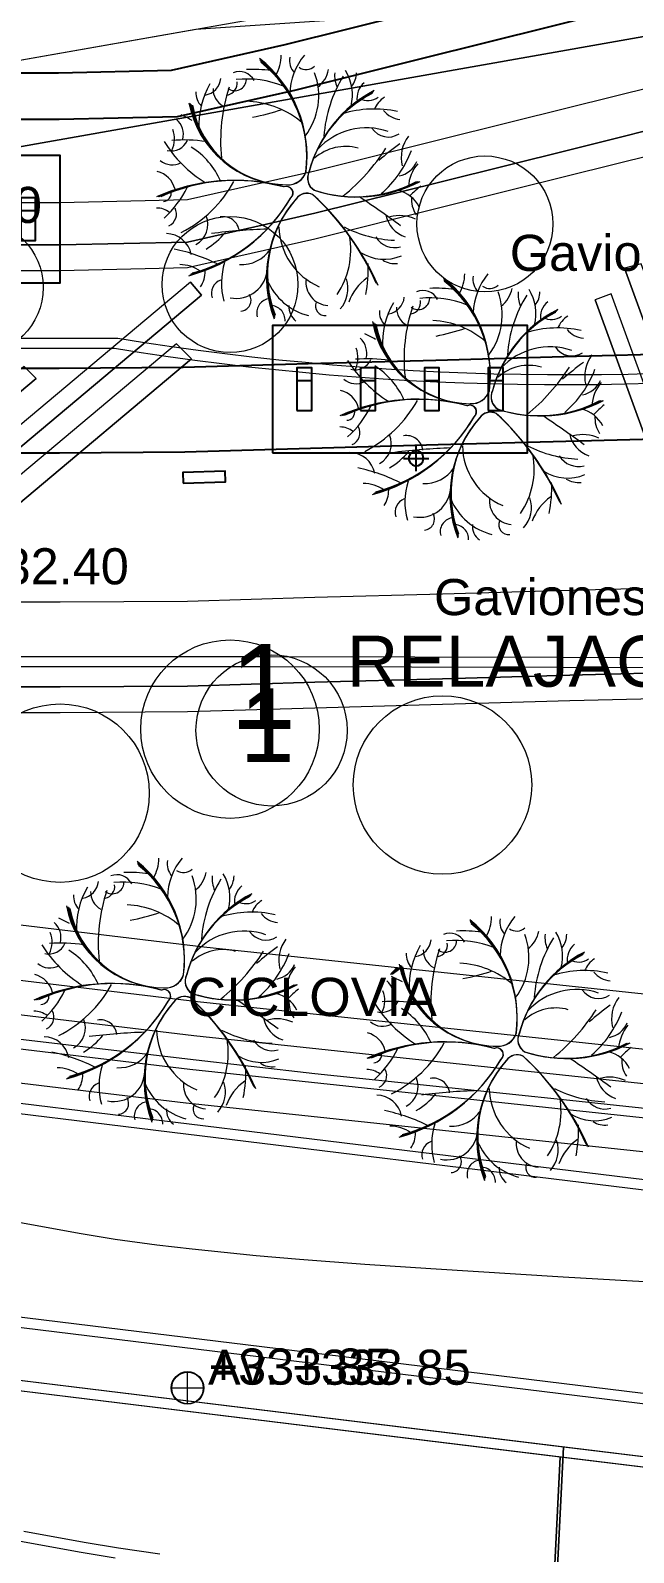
# Model space of a CAD drawing. Header units: metres. Extents: x -1097 to 1588, y -673 to 884.
# Drawn here: x 552.6 to 581, y 237.3 to 308.9 of the extents above; entities that cross this region are included whole.
import ezdxf

# ---------------------------------------------------------------- set-up
doc = ezdxf.new("R2010")
doc.units = ezdxf.units.M
doc.layers.get('0').update_dxf_attribs({"lineweight": 0, "plot": 0})
for name, color, linetype, lineweight, plot in [('ARBOLES_PROY', 3, 'Continuous', 0, False), ('CORTE-TEXTO', 7, 'Continuous', 0, False), ('COTAS', 7, 'Continuous', 0, False), ('CRECIDA_Q100', 5, 'Continuous', 0, False), ('CRECIDA_Q2', 150, 'Continuous', 0, False), ('Espacios relajacion', 32, 'Continuous', 0, False), ('EXT. caminos', 252, 'Continuous', 0, False), ('EXTENSIONES', 252, 'Continuous', 0, False), ('PROY-CICLOVIA', 1, 'Continuous', 0, False), ('PROY-TEXTO', 7, 'Continuous', 0, False), ('Solado', 7, 'Continuous', 0, False), ('SUDS-CUNETA_VERDE', 3, 'Continuous', 0, False), ('TERRAZAS-GAVIONES', 8, 'Continuous', 0, False), ('TERRENO', 188, 'Continuous', 0, False), ('TEXTO', 7, 'Continuous', 0, False), ('VEGETACION', 85, 'Continuous', 0, False), ('VISTA', 7, 'Continuous', 0, False), ('VISTA LEJOS', 7, 'Continuous', 0, False)]:
    doc.layers.add(name, color=color, linetype=linetype, lineweight=lineweight, plot=plot)
doc.styles.add('ARIAL', font='arial.ttf')

# ---------------------------------------------------------------- blocks, each defined once
blk = doc.blocks.new('LUMINARIA')
for points in [[(-0.6, 0), (0.6, 0)], [(0.35, 0), (0.32, 0.142), (0.234, 0.26), (0.108, 0.333), (-0.037, 0.348), (-0.175, 0.303), (-0.283, 0.206), (-0.342, 0.073), (-0.342, -0.073), (-0.283, -0.206), (-0.175, -0.303), (-0.037, -0.348), (0.108, -0.333), (0.234, -0.26), (0.32, -0.142), (0.35, 0)], [(0, -0.6), (0, 0.6)]]:
    blk.add_lwpolyline(points)
blk = doc.blocks.new('BANCO')
blk.add_lwpolyline([(-1, -0.25), (1, -0.25), (1, 0.25), (-1, 0.25), (-1, -0.25)])
blk = doc.blocks.new('DECK_REPOSERA')
for points in [[(-0.35, -1), (0.35, -1), (0.35, 1), (-0.35, 1), (-0.35, -1)], [(-0.35, 0.4), (0.35, 0.4)]]:
    blk.add_lwpolyline(points)

msp = doc.modelspace()

# ---------------------------------------------------------------- linework, layer by layer
at = {"layer": ''}
for points in [[(504.575, 321.431), (509.062, 318.904), (515.238, 315.212), (521.091, 311.375), (526.391, 308.61), (531.018, 307.066), (536.097, 307.02), (542.069, 306.884), (553.931, 306.884), (559.25, 307.005), (564.589, 308.214), (570.526, 309.692), (576.526, 311.186), (588.526, 314.175)], [(589.058, 312.04), (577.058, 309.052), (571.058, 307.557), (565.098, 306.073), (559.52, 304.811), (553.956, 304.684), (542.044, 304.684), (536.062, 304.82), (530.651, 304.869), (525.529, 306.578), (519.976, 309.475), (514.071, 313.348), (507.958, 317.001)], [(507.507, 295.479), (513.397, 294.685), (519.163, 293.986), (524.82, 293.469), (530.468, 293.141), (536.149, 292.987), (553.961, 292.987), (559.8, 293.028), (565.679, 293.2), (571.685, 293.372), (577.708, 293.538), (583.728, 293.692)], [(583.827, 289.693), (577.814, 289.54), (571.799, 289.373), (565.795, 289.202), (559.873, 289.029), (553.975, 288.987), (536.095, 288.987), (530.298, 289.145), (524.522, 289.479), (518.74, 290.008), (512.889, 290.718), (506.959, 291.517)]]:
    msp.add_lwpolyline(points, dxfattribs=at)
for points in [[(542, 297), (554, 297), (554, 303), (542, 303)], [(564, 289), (576, 289), (576, 295), (564, 295)]]:
    msp.add_lwpolyline(points, close=True, dxfattribs=at)
at = {"layer": 'ARBOLES_PROY'}
for centre, radius in [((574, 299.773), 3.2), ((550, 296.784), 3.2), ((562, 296.921), 3.2), ((572, 273.376), 4.2), ((554, 272.987), 4.2)]:
    msp.add_circle(centre, radius, dxfattribs=at)
at = {"layer": 'CORTE-TEXTO'}
msp.add_circle((562, 276), 4.2, dxfattribs=at)
at = {"layer": 'COTAS'}
for points in [[(560, 244.235), (560, 245.765)], [(560, 244.257), (560, 245.743)], [(559.235, 245), (560.765, 245)], [(559.258, 245), (560.742, 245)]]:
    msp.add_lwpolyline(points, dxfattribs=at)
for radius in [0.765, 0.743]:
    msp.add_circle((560, 245), radius, dxfattribs=at)
at = {"layer": 'CRECIDA_Q100'}
msp.add_lwpolyline([(470, 290.376), (476, 289.476), (482, 288.027), (494, 286.578), (500, 285.433), (506, 284.583), (512, 283.774), (518, 283.047), (524, 282.498), (530, 282.15), (536, 281.987), (542, 281.987), (548, 281.987), (554, 281.987), (560, 282.029), (566, 282.205), (572, 282.376), (578, 282.542), (584, 282.695)], dxfattribs=at)
at = {"layer": 'CRECIDA_Q2'}
msp.add_lwpolyline([(470, 335.959), (476, 333.432), (482, 330.988), (494, 328.544), (500, 317.007), (506, 313.627), (512, 310.042), (518, 306.107), (524, 302.977), (530, 300.975), (536, 300.921), (542, 300.784), (548, 300.784), (554, 300.784), (560, 300.921), (566, 302.279), (572, 303.773), (578, 305.267), (584, 306.761)], dxfattribs=at)
at = {"layer": 'Espacios relajacion'}
for points in [[(581.348, 297.896), (580.572, 297.688), (588.553, 275.759), (589.305, 276.032)], [(560.658, 296.427), (560.144, 297.04), (523.557, 266.34), (524.071, 265.727)], [(579.947, 296.482), (579.195, 296.208), (586.514, 276.098), (587.266, 276.372)], [(560.186, 293.425), (559.479, 294.132), (526.95, 266.837), (527.59, 266.074)], [(552.874, 292.496), (552.306, 293.064), (524.512, 269.743), (525.027, 269.13)]]:
    msp.add_lwpolyline(points, close=True, dxfattribs=at)
at = {"layer": 'EXT. caminos'}
for points in [[(584.129, 313.118), (547.641, 306.684)], [(582.987, 308.855), (541.513, 301.542)], [(588.553, 275.759), (580.572, 297.688)], [(586.514, 276.098), (579.195, 296.208)], [(587.266, 276.372), (579.947, 296.482)]]:
    msp.add_lwpolyline(points, dxfattribs=at)
at = {"layer": 'EXTENSIONES'}
for points in [[(581.348, 297.896), (580.572, 297.688)], [(560.144, 297.04), (523.557, 266.34)], [(560.144, 297.04), (560.658, 296.427)], [(560.658, 296.427), (524.071, 265.727)], [(579.947, 296.482), (579.195, 296.208)], [(559.479, 294.132), (526.95, 266.837)], [(560.186, 293.425), (559.479, 294.132)], [(560.186, 293.425), (527.59, 266.074)], [(552.306, 293.064), (552.874, 292.496)], [(552.874, 292.496), (525.027, 269.13)]]:
    msp.add_lwpolyline(points, dxfattribs=at)
at = {"layer": 'PROY-CICLOVIA'}
msp.add_lwpolyline([(560.766, 265.757), (635.003, 257.838), (719.22, 266.755), (798.362, 276.648), (829.562, 288.348), (830.475, 285.914), (798.988, 274.106), (719.518, 264.172), (635.002, 255.224), (560.473, 263.173), (485.5, 272.17), (485.81, 274.752), (560.766, 265.757)], close=True, dxfattribs=at)
at = {"layer": 'PROY-TEXTO'}
msp.add_circle((562, 276), 4.2, dxfattribs=at)
at = {"layer": 'Solado'}
msp.add_lwpolyline([(582.987, 308.855), (583.424, 310.487), (560.389, 308.932), (547.641, 306.684), (541.513, 301.542)], close=True, dxfattribs=at)
at = {"layer": 'SUDS-CUNETA_VERDE'}
msp.add_lwpolyline([(560.293, 261.584), (635.001, 253.615), (719.702, 262.583), (799.374, 272.542), (831.063, 284.426), (904.04, 313.416), (905.222, 310.442), (832.231, 281.446), (832.202, 281.435), (800.321, 269.48), (800.142, 269.424), (799.958, 269.39), (720.084, 259.406), (720.054, 259.402), (635.169, 250.415), (635, 250.406), (634.831, 250.415), (559.943, 258.403), (559.922, 258.405), (484.929, 267.404), (485.31, 270.581), (560.293, 261.584)], close=True, dxfattribs=at)
msp.add_lwpolyline([(485.119, 268.993), (560.113, 259.994), (635, 252.006), (719.885, 260.993), (799.759, 270.978), (831.64, 282.933), (904.631, 311.929)], dxfattribs=at)
at = {"layer": 'TERRAZAS-GAVIONES'}
for points in [[(482, 328.988), (494, 326.544), (500, 315.007), (506, 311.627), (512, 308.042), (518, 304.107), (524, 300.977), (530, 298.975), (536, 298.921), (542, 298.784), (548, 298.784), (554, 298.784), (560, 298.921), (566, 300.279), (572, 301.773), (578, 303.267), (584, 304.761)], [(482, 328.988), (494, 326.544), (500, 315.007), (506, 311.627), (512, 308.042), (518, 304.107), (524, 300.977), (530, 298.975), (536, 298.921), (542, 298.784), (548, 298.784), (554, 298.784), (560, 298.921), (566, 300.279), (572, 301.773), (578, 303.267), (584, 304.761)], [(482, 327.788), (494, 325.344), (500, 313.807), (506, 310.427), (512, 306.842), (518, 302.907), (524, 299.777), (530, 297.775), (536, 297.721), (542, 297.584), (548, 297.584), (554, 297.584), (560, 297.721), (566, 299.079), (572, 300.573), (578, 302.067), (584, 303.561)], [(506, 313.627), (512, 310.042), (518, 306.107), (524, 302.977), (530, 300.975), (536, 300.921), (542, 300.784), (548, 300.784), (554, 300.784), (560, 300.921), (566, 302.279), (572, 303.773), (578, 305.267), (584, 306.761)], [(506, 311.627), (512, 308.042), (518, 304.107), (524, 300.977), (530, 298.975), (536, 298.921), (542, 298.784), (548, 298.784), (554, 298.784), (560, 298.921), (566, 300.279), (572, 301.773), (578, 303.267), (584, 304.761)], [(584, 304.761), (578, 303.267), (572, 301.773), (566, 300.279), (560, 298.921), (554, 298.784), (548, 298.784), (542, 298.784), (536, 298.921), (530, 298.975), (524, 300.977), (518, 304.107), (512, 308.042), (506, 311.627)], [(482, 284.027), (494, 282.578), (500, 281.433), (506, 280.583), (512, 279.774), (518, 279.047), (524, 278.498), (530, 278.15), (536, 277.987), (542, 277.987), (548, 277.987), (554, 277.987), (560, 278.029), (566, 278.205), (572, 278.376), (578, 278.542), (584, 278.695)], [(482, 284.027), (494, 282.578), (500, 281.433), (506, 280.583), (512, 279.774), (518, 279.047), (524, 278.498), (530, 278.15), (536, 277.987), (542, 277.987), (548, 277.987), (554, 277.987), (560, 278.029), (566, 278.205), (572, 278.376), (578, 278.542), (584, 278.695)], [(482, 282.827), (494, 281.378), (500, 280.233), (506, 279.383), (512, 278.574), (518, 277.847), (524, 277.298), (530, 276.95), (536, 276.787), (542, 276.787), (548, 276.787), (554, 276.787), (560, 276.829), (566, 277.005), (572, 277.176), (578, 277.342), (584, 277.495)], [(506, 280.583), (512, 279.774), (518, 279.047), (524, 278.498), (530, 278.15), (536, 277.987), (542, 277.987), (548, 277.987), (554, 277.987), (560, 278.029), (566, 278.205), (572, 278.376), (578, 278.542), (584, 278.695)], [(584, 278.695), (578, 278.542), (572, 278.376), (566, 278.205), (560, 278.029), (554, 277.987), (548, 277.987), (542, 277.987), (536, 277.987), (530, 278.15), (524, 278.498), (518, 279.047), (512, 279.774), (506, 280.583)], [(584, 257.89), (578, 258.521), (572, 259.152), (566, 259.783), (560, 260.47), (554, 261.179), (548, 261.889), (542, 262.599), (536, 263.309), (530, 264.021), (524, 264.735), (518, 265.453), (512, 266.173), (506, 266.894)]]:
    msp.add_lwpolyline(points, dxfattribs=at)
at = {"layer": 'TERRENO'}
msp.add_lwpolyline([(546.734, 293.929), (556.565, 293.929, 0.155054), (635.507, 305.544, -0.151165)], format="xyb", dxfattribs=at)
for points in [[(582.072, 278.89), (577.484, 278.909), (570.543, 278.924), (563.563, 278.928), (549.566, 278.928), (542.587, 278.938), (535.646, 278.967), (531.057, 279.005), (524.231, 279.092), (520.478, 279.159), (516.043, 279.274), (512.404, 279.399), (505.924, 279.658)], [(552.139, 252.787), (554.99, 252.269), (556.594, 252.005), (558.552, 251.731), (560.213, 251.539), (563.237, 251.237), (565.272, 251.059), (568.354, 250.829), (571.455, 250.622), (577.676, 250.233), (580.949, 250.041), (584.549, 249.854)], [(552.139, 237.787), (554.99, 237.268), (556.594, 237.004)]]:
    msp.add_lwpolyline(points, dxfattribs=at)
at = {"layer": 'TEXTO'}
msp.add_circle((563.956, 275.942), 3.558, dxfattribs=at)
at = {"layer": 'VEGETACION'}
for centre, radius, start, end in [((559.762, 302.96), 5.862, -7.01261, 51.76086), ((559.818, 302.945), 5.803, -7.01261, 51.76086), ((559.874, 302.931), 5.745, -7.01261, 51.76086), ((559.931, 302.916), 5.686, -7.01261, 51.76086), ((562.543, 307.725), 1.869, -30.31086, -0.13685), ((565.639, 307.466), 0.839, 169.67781, -136.28872), ((567.811, 305.8), 3, 140.20303, 178.19473), ((560.691, 306.708), 0.878, -80.57325, -5.45985), ((562.222, 306.594), 0.548, -126.83758, -2.22247), ((562.444, 306.169), 0.775, 26.98899, 112.35361), ((562.765, 301.842), 4.754, 68.3223, 95.67587), ((563.061, 300.478), 6.571, 82.33941, 92.54677), ((565.584, 307.621), 0.58, -125.06785, -46.75849), ((563.043, 305.8), 3.133, -37.03996, 20.27839), ((565.28, 307.3), 1.382, -52.21385, -10.74588), ((572.66, 303.447), 6.258, 148.36683, 175.73086), ((568.277, 306.755), 1.353, 174.4694, -156.12237), ((565.586, 305.852), 2.176, -14.12065, 31.52713), ((566.912, 306.898), 1.04, -37.87568, -0.69377), ((561.25, 305.933), 0.855, 175.5863, -134.2924), ((564.382, 304.439), 3.845, 149.94734, -176.82535), ((562.139, 306.137), 0.939, 178.87088, -119.62745), ((569.416, 303.704), 7.859, 161.42441, -173.90455), ((561.775, 306.391), 0.561, -77.85985, 7.89186), ((571.365, 300.717), 5.846, 117.23254, 165.08268), ((571.426, 300.709), 5.906, 117.23254, 165.08268), ((571.488, 300.701), 5.967, 117.23254, 165.08268), ((571.549, 300.692), 6.027, 117.23254, 165.08268), ((568.904, 305.695), 0.93, 129.13352, -169.79062), ((564.718, 306.348), 4.73, -169.39915, -90.61113), ((564.725, 306.299), 4.683, -169.39915, -90.61113), ((564.731, 306.251), 4.635, -169.39915, -90.61113), ((564.738, 306.203), 4.588, -169.39915, -90.61113), ((562.722, 301.441), 4.093, 49.1819, 87.28655), ((560.877, 315.916), 11.329, -78.88119, -71.62327), ((568.785, 300.187), 4.996, 77.26203, 107.34819), ((568.496, 306.391), 0.81, -119.40791, -53.77718), ((569.913, 304.721), 1.206, 122.42615, 158.39057), ((558.876, 303.991), 0.931, -14.60648, 49.15979), ((557.21, 299.387), 6.054, 60.2465, 65.67795), ((570.11, 305.818), 1.128, -141.31419, -95.81178), ((559.239, 304.039), 0.827, -103.47011, -23.89102), ((558.136, 303.773), 1.251, -25.45632, 21.23769), ((559.831, 296.373), 7.353, 81.86691, 94.41278), ((568.423, 301.176), 3.119, 70.80163, 137.40588), ((569.451, 304.787), 0.922, -146.51659, -56.55935), ((571.753, 302.897), 1.693, 143.15964, -166.58772), ((564.015, 306.845), 6.03, -148.02706, -121.83538), ((558.274, 300.355), 3.584, 23.33462, 57.91194), ((567.433, 301.231), 2.189, 74.31841, 131.55014), ((561.358, 308.463), 9.484, -50.96163, -32.70067), ((578.456, 291.879), 14.413, 125.94383, 130.94741), ((565.762, 305.066), 5.12, -49.01403, -20.95397), ((559.287, 303.437), 0.88, -130.29884, -61.78587), ((569.752, 303.151), 1.134, -79.471, -22.67378), ((572.229, 301.416), 1.835, 139.45159, 176.95737), ((562.182, 292.946), 8.881, 74.72725, 114.24073), ((558.298, 301.128), 1.149, 14.16374, 76.17617), ((562.214, 293.032), 8.792, 74.72725, 114.24073), ((562.246, 293.118), 8.703, 74.72725, 114.24073), ((562.278, 293.203), 8.615, 74.72725, 114.24073), ((557.046, 304.608), 5.869, -63.07438, -28.86719), ((564.717, 302.524), 0.907, -93.13221, -17.97388), ((564.724, 302.514), 0.898, -93.13221, -17.97388), ((564.73, 302.504), 0.889, -93.13221, -17.97388), ((564.737, 302.493), 0.88, -93.13221, -17.97388), ((566.307, 301.926), 0.66, 153.41984, -121.27123), ((566.316, 301.931), 0.667, 153.41984, -121.27123), ((566.325, 301.935), 0.674, 153.41984, -121.27123), ((566.335, 301.939), 0.681, 153.41984, -121.27123), ((567.893, 307.253), 6.199, -108.13167, -62.2585), ((567.919, 307.312), 6.263, -108.13167, -62.2585), ((567.944, 307.372), 6.327, -108.13167, -62.2585), ((567.97, 307.431), 6.391, -108.13167, -62.2585), ((578.022, 293.389), 10.79, 130.7293, 134.41442), ((558.847, 301.226), 0.39, -87.47941, 11.74599), ((555.708, 303.587), 4.762, -47.90984, -25.81356), ((557.993, 305.015), 7.95, -74.86791, -30.40238), ((558.067, 304.98), 7.87, -74.86791, -30.40238), ((558.141, 304.945), 7.791, -74.86791, -30.40238), ((558.215, 304.91), 7.711, -74.86791, -30.40238), ((569.226, 297.283), 5.509, 138.41245, -158.97879), ((569.187, 297.326), 5.454, 138.41245, -158.97879), ((569.149, 297.368), 5.399, 138.41245, -158.97879), ((569.111, 297.41), 5.344, 138.41245, -158.97879), ((564.649, 301.23), 0.311, -49.80286, 114.20931), ((564.656, 301.233), 0.308, -49.80286, 114.20931), ((564.664, 301.236), 0.305, -49.80286, 114.20931), ((564.671, 301.238), 0.302, -49.80286, 114.20931), ((565.629, 300.573), 0.64, 64.15715, 144.97171), ((565.627, 300.582), 0.634, 64.15715, 144.97171), ((565.625, 300.591), 0.627, 64.15715, 144.97171), ((565.622, 300.601), 0.621, 64.15715, 144.97171), ((557.426, 291.95), 12.511, 23.86454, 47.40587), ((557.343, 291.851), 12.64, 23.86454, 47.40587), ((557.261, 291.752), 12.769, 23.86454, 47.40587), ((557.179, 291.654), 12.898, 23.86454, 47.40587), ((533.715, 249.939), 61.595, 53.87007, 56.06767), ((569.56, 299.889), 1.513, 26.97872, 76.13005), ((571.845, 300.94), 1.306, 175.41939, -146.01117), ((558.546, 299.526), 0.997, 52.25184, 90.5793), ((558.869, 300.244), 0.61, -65.70951, 27.14006), ((559.887, 299.741), 1.069, -61.51977, 22.95033), ((570.689, 300.47), 1.374, -169.09926, -108.54581), ((569.979, 298.381), 1.784, 65.24594, 104.85446), ((564.7, 270.967), 28.581, 91.89585, 97.18239), ((561.666, 299.337), 0.78, 6.63564, 100.13385), ((567.452, 299.711), 3.15, -178.6401, -113.40996), ((569.967, 304.677), 5.671, -117.27146, -92.28607), ((558.978, 298.101), 1.222, 10.88374, 88.48923), ((558.898, 301.818), 3.781, -58.5365, -40.24403), ((563.962, 298.549), 3.722, -34.2307, 10.37313), ((569.76, 299.706), 1.045, -148.92217, -74.86876), ((557.659, 290.374), 8.396, 63.11546, 78.20425), ((562.529, 299.511), 1.651, -93.06078, -33.79545), ((569.251, 300.206), 2.092, -122.25906, -66.98973), ((569.764, 298.989), 1.081, -121.91184, -83.51776), ((559.622, 296.127), 1.735, 55.05214, 89.71285), ((559.529, 297.544), 1.306, -33.66519, 0.2761), ((564.798, 296.993), 3.202, 162.29182, -164.58266), ((562.289, 297.736), 1.466, -101.26434, -1.15026), ((562.532, 297.628), 5.974, -11.32784, 2.75208), ((568.398, 292.659), 5.862, -7.01261, 51.76086), ((571.179, 297.424), 1.869, -30.31086, -0.13685), ((574.275, 297.165), 0.839, 169.67781, -136.28872), ((576.448, 295.5), 3, 140.20303, 178.19473), ((561.788, 296.511), 0.66, 109.77659, -161.16161), ((566.392, 298.234), 2.858, -157.33263, -104.24202), ((566.686, 297.045), 1.115, 172.80158, -94.34358), ((566.129, 296.73), 1.423, -42.05543, 18.62735), ((569.8, 295.308), 2.347, 124.73116, 160.55197), ((571.08, 295.868), 0.775, 26.98899, 112.35361), ((571.698, 290.177), 6.571, 82.33941, 92.54677), ((568.454, 292.644), 5.803, -7.01261, 51.76086), ((568.511, 292.63), 5.745, -7.01261, 51.76086), ((568.567, 292.615), 5.686, -7.01261, 51.76086), ((574.22, 297.32), 0.58, -125.06785, -46.75849), ((571.679, 295.499), 3.133, -37.03996, 20.27839), ((573.917, 296.999), 1.382, -52.21385, -10.74588), ((576.913, 296.455), 1.353, 174.4694, -156.12237), ((574.222, 295.551), 2.176, -14.12065, 31.52713), ((575.548, 296.598), 1.04, -37.87568, -0.69377), ((562.479, 296.185), 0.513, -86.06631, 31.73431), ((563.932, 295.586), 0.675, 102.03316, -164.99288), ((563.899, 295.237), 0.696, -2.81364, 89.85899), ((565.591, 295.861), 0.818, 174.9157, -126.47299), ((566.476, 295.916), 0.456, 157.63517, -83.3031), ((573.018, 294.138), 3.845, 149.94734, -176.82535), ((569.327, 296.408), 0.878, -80.57325, -5.45985), ((570.775, 295.836), 0.939, 178.87088, -119.62745), ((578.052, 293.403), 7.859, 161.42441, -173.90455), ((570.858, 296.293), 0.548, -126.83758, -2.22247), ((570.412, 296.091), 0.561, -77.85985, 7.89186), ((571.401, 291.541), 4.754, 68.3223, 95.67587), ((581.296, 293.146), 6.258, 148.36683, 175.73086), ((577.54, 295.394), 0.93, 129.13352, -169.79062), ((573.354, 296.047), 4.73, -169.39915, -90.61113), ((573.361, 295.999), 4.683, -169.39915, -90.61113), ((569.886, 295.632), 0.855, 175.5863, -134.2924), ((571.358, 291.14), 4.093, 49.1819, 87.28655), ((580.001, 290.416), 5.846, 117.23254, 165.08268), ((580.063, 290.408), 5.906, 117.23254, 165.08268), ((580.124, 290.4), 5.967, 117.23254, 165.08268), ((580.186, 290.392), 6.027, 117.23254, 165.08268), ((577.132, 296.091), 0.81, -119.40791, -53.77718), ((578.549, 294.42), 1.206, 122.42615, 158.39057), ((567.512, 293.69), 0.931, -14.60648, 49.15979), ((565.846, 289.087), 6.054, 60.2465, 65.67795), ((573.367, 295.95), 4.635, -169.39915, -90.61113), ((573.374, 295.902), 4.588, -169.39915, -90.61113), ((569.513, 305.615), 11.329, -78.88119, -71.62327), ((577.421, 289.886), 4.996, 77.26203, 107.34819), ((578.746, 295.517), 1.128, -141.31419, -95.81178), ((566.772, 293.472), 1.251, -25.45632, 21.23769), ((577.059, 290.876), 3.119, 70.80163, 137.40588), ((578.087, 294.486), 0.922, -146.51659, -56.55935), ((572.652, 296.544), 6.03, -148.02706, -121.83538), ((567.875, 293.738), 0.827, -103.47011, -23.89102), ((568.467, 286.073), 7.353, 81.86691, 94.41278), ((566.91, 290.054), 3.584, 23.33462, 57.91194), ((576.07, 290.931), 2.189, 74.31841, 131.55014), ((569.994, 298.162), 9.484, -50.96163, -32.70067), ((587.092, 281.579), 14.413, 125.94383, 130.94741), ((580.389, 292.597), 1.693, 143.15964, -166.58772), ((567.924, 293.136), 0.88, -130.29884, -61.78587), ((574.398, 294.765), 5.12, -49.01403, -20.95397), ((578.388, 292.85), 1.134, -79.471, -22.67378), ((580.866, 291.116), 1.835, 139.45159, 176.95737), ((570.818, 282.646), 8.881, 74.72725, 114.24073), ((566.934, 290.828), 1.149, 14.16374, 76.17617), ((573.353, 292.223), 0.907, -93.13221, -17.97388), ((573.36, 292.213), 0.898, -93.13221, -17.97388), ((573.367, 292.203), 0.889, -93.13221, -17.97388), ((573.373, 292.193), 0.88, -93.13221, -17.97388), ((574.943, 291.626), 0.66, 153.41984, -121.27123), ((574.952, 291.63), 0.667, 153.41984, -121.27123), ((574.961, 291.634), 0.674, 153.41984, -121.27123), ((574.971, 291.638), 0.681, 153.41984, -121.27123), ((570.85, 282.731), 8.792, 74.72725, 114.24073), ((570.882, 282.817), 8.703, 74.72725, 114.24073), ((570.915, 282.903), 8.615, 74.72725, 114.24073), ((567.483, 290.925), 0.39, -87.47941, 11.74599), ((564.345, 293.287), 4.762, -47.90984, -25.81356), ((565.682, 294.307), 5.869, -63.07438, -28.86719), ((573.285, 290.929), 0.311, -49.80286, 114.20931), ((573.293, 290.932), 0.308, -49.80286, 114.20931), ((573.3, 290.935), 0.305, -49.80286, 114.20931), ((573.308, 290.938), 0.302, -49.80286, 114.20931), ((574.265, 290.272), 0.64, 64.15715, 144.97171), ((574.263, 290.281), 0.634, 64.15715, 144.97171), ((574.261, 290.291), 0.627, 64.15715, 144.97171), ((574.258, 290.3), 0.621, 64.15715, 144.97171), ((566.062, 281.649), 12.511, 23.86454, 47.40587), ((565.98, 281.55), 12.64, 23.86454, 47.40587), ((565.897, 281.452), 12.769, 23.86454, 47.40587), ((565.815, 281.353), 12.898, 23.86454, 47.40587), ((576.529, 296.953), 6.199, -108.13167, -62.2585), ((576.555, 297.012), 6.263, -108.13167, -62.2585), ((576.581, 297.071), 6.327, -108.13167, -62.2585), ((576.606, 297.13), 6.391, -108.13167, -62.2585), ((578.197, 289.588), 1.513, 26.97872, 76.13005), ((586.658, 283.089), 10.79, 130.7293, 134.41442), ((567.182, 289.225), 0.997, 52.25184, 90.5793), ((567.505, 289.944), 0.61, -65.70951, 27.14006), ((566.63, 294.714), 7.95, -74.86791, -30.40238), ((566.704, 294.679), 7.87, -74.86791, -30.40238), ((566.778, 294.644), 7.791, -74.86791, -30.40238), ((566.852, 294.609), 7.711, -74.86791, -30.40238), ((577.862, 286.983), 5.509, 138.41245, -158.97879), ((577.824, 287.025), 5.454, 138.41245, -158.97879), ((577.785, 287.067), 5.399, 138.41245, -158.97879), ((577.747, 287.11), 5.344, 138.41245, -158.97879), ((542.351, 239.638), 61.595, 53.87007, 56.06767), ((580.482, 290.639), 1.306, 175.41939, -146.01117), ((568.524, 289.44), 1.069, -61.51977, 22.95033), ((570.302, 289.037), 0.78, 6.63564, 100.13385), ((579.325, 290.169), 1.374, -169.09926, -108.54581), ((578.615, 288.08), 1.784, 65.24594, 104.85446), ((567.614, 287.801), 1.222, 10.88374, 88.48923), ((567.534, 291.517), 3.781, -58.5365, -40.24403), ((573.337, 260.666), 28.581, 91.89585, 97.18239), ((576.088, 289.41), 3.15, -178.6401, -113.40996), ((572.598, 288.248), 3.722, -34.2307, 10.37313), ((578.603, 294.376), 5.671, -117.27146, -92.28607), ((578.396, 289.405), 1.045, -148.92217, -74.86876), ((566.295, 280.073), 8.396, 63.11546, 78.20425), ((571.165, 289.21), 1.651, -93.06078, -33.79545), ((577.887, 289.905), 2.092, -122.25906, -66.98973), ((568.258, 285.827), 1.735, 55.05214, 89.71285), ((568.165, 287.243), 1.306, -33.66519, 0.2761), ((573.434, 286.692), 3.202, 162.29182, -164.58266), ((570.925, 287.435), 1.466, -101.26434, -1.15026), ((571.168, 287.327), 5.974, -11.32784, 2.75208), ((578.401, 288.688), 1.081, -121.91184, -83.51776), ((570.425, 286.211), 0.66, 109.77659, -161.16161), ((575.029, 287.933), 2.858, -157.33263, -104.24202), ((575.322, 286.744), 1.115, 172.80158, -94.34358), ((574.765, 286.429), 1.423, -42.05543, 18.62735), ((578.436, 285.007), 2.347, 124.73116, 160.55197), ((571.115, 285.884), 0.513, -86.06631, 31.73431), ((572.568, 285.285), 0.675, 102.03316, -164.99288), ((572.535, 284.936), 0.696, -2.81364, 89.85899), ((574.228, 285.56), 0.818, 174.9157, -126.47299), ((575.112, 285.615), 0.456, 157.63517, -83.3031), ((553.999, 265.165), 5.862, -7.01261, 51.76086), ((554.055, 265.151), 5.803, -7.01261, 51.76086), ((554.111, 265.136), 5.745, -7.01261, 51.76086), ((554.168, 265.122), 5.686, -7.01261, 51.76086), ((556.78, 269.931), 1.869, -30.31086, -0.13685), ((559.876, 269.671), 0.839, 169.67781, -136.28872), ((562.048, 268.006), 3, 140.20303, 178.19473), ((559.821, 269.827), 0.58, -125.06785, -46.75849), ((554.928, 268.914), 0.878, -80.57325, -5.45985), ((556.459, 268.8), 0.548, -126.83758, -2.22247), ((556.012, 268.597), 0.561, -77.85985, 7.89186), ((556.681, 268.375), 0.775, 26.98899, 112.35361), ((557.002, 264.048), 4.754, 68.3223, 95.67587), ((557.298, 262.683), 6.571, 82.33941, 92.54677), ((557.28, 268.006), 3.133, -37.03996, 20.27839), ((559.517, 269.506), 1.382, -52.21385, -10.74588), ((566.897, 265.653), 6.258, 148.36683, 175.73086), ((562.514, 268.961), 1.353, 174.4694, -156.12237), ((559.823, 268.058), 2.176, -14.12065, 31.52713), ((561.149, 269.104), 1.04, -37.87568, -0.69377), ((563.141, 267.9), 0.93, 129.13352, -169.79062), ((555.487, 268.139), 0.855, 175.5863, -134.2924), ((558.619, 266.645), 3.845, 149.94734, -176.82535), ((556.376, 268.343), 0.939, 178.87088, -119.62745), ((563.653, 265.91), 7.859, 161.42441, -173.90455), ((565.602, 262.923), 5.846, 117.23254, 165.08268), ((565.663, 262.915), 5.906, 117.23254, 165.08268), ((565.725, 262.906), 5.967, 117.23254, 165.08268), ((565.786, 262.898), 6.027, 117.23254, 165.08268), ((562.733, 268.597), 0.81, -119.40791, -53.77718), ((564.15, 266.926), 1.206, 122.42615, 158.39057), ((558.955, 268.554), 4.73, -169.39915, -90.61113), ((558.962, 268.505), 4.683, -169.39915, -90.61113), ((558.968, 268.457), 4.635, -169.39915, -90.61113), ((558.975, 268.408), 4.588, -169.39915, -90.61113), ((556.959, 263.647), 4.093, 49.1819, 87.28655), ((555.114, 278.122), 11.329, -78.88119, -71.62327), ((563.022, 262.393), 4.996, 77.26203, 107.34819), ((564.347, 268.023), 1.128, -141.31419, -95.81178), ((572.441, 267.184), 1.869, -30.31086, -0.13685), ((577.709, 265.26), 3, 140.20303, 178.19473), ((553.113, 266.197), 0.931, -14.60648, 49.15979), ((551.447, 261.593), 6.054, 60.2465, 65.67795), ((562.66, 263.382), 3.119, 70.80163, 137.40588), ((563.688, 266.993), 0.922, -146.51659, -56.55935), ((572.959, 259.937), 6.571, 82.33941, 92.54677), ((569.66, 262.419), 5.862, -7.01261, 51.76086), ((569.716, 262.405), 5.803, -7.01261, 51.76086), ((569.772, 262.39), 5.745, -7.01261, 51.76086), ((569.829, 262.376), 5.686, -7.01261, 51.76086), ((575.537, 266.925), 0.839, 169.67781, -136.28872), ((575.482, 267.08), 0.58, -125.06785, -46.75849), ((575.178, 266.759), 1.382, -52.21385, -10.74588), ((558.252, 269.051), 6.03, -148.02706, -121.83538), ((553.476, 266.245), 0.827, -103.47011, -23.89102), ((552.373, 265.978), 1.251, -25.45632, 21.23769), ((554.068, 258.579), 7.353, 81.86691, 94.41278), ((572.693, 254.085), 14.413, 125.94383, 130.94741), ((565.99, 265.103), 1.693, 143.15964, -166.58772), ((574.28, 263.898), 3.845, 149.94734, -176.82535), ((570.589, 266.168), 0.878, -80.57325, -5.45985), ((572.12, 266.053), 0.548, -126.83758, -2.22247), ((571.673, 265.851), 0.561, -77.85985, 7.89186), ((572.342, 265.628), 0.775, 26.98899, 112.35361), ((572.663, 261.301), 4.754, 68.3223, 95.67587), ((572.941, 265.259), 3.133, -37.03996, 20.27839), ((582.558, 262.906), 6.258, 148.36683, 175.73086), ((578.175, 266.215), 1.353, 174.4694, -156.12237), ((575.484, 265.311), 2.176, -14.12065, 31.52713), ((576.81, 266.358), 1.04, -37.87568, -0.69377), ((578.802, 265.154), 0.93, 129.13352, -169.79062), ((552.511, 262.561), 3.584, 23.33462, 57.91194), ((561.67, 263.437), 2.189, 74.31841, 131.55014), ((555.595, 270.669), 9.484, -50.96163, -32.70067), ((559.999, 267.272), 5.12, -49.01403, -20.95397), ((571.148, 265.393), 0.855, 175.5863, -134.2924), ((572.037, 265.596), 0.939, 178.87088, -119.62745), ((579.314, 263.164), 7.859, 161.42441, -173.90455), ((581.263, 260.176), 5.846, 117.23254, 165.08268), ((581.324, 260.168), 5.906, 117.23254, 165.08268), ((581.386, 260.16), 5.967, 117.23254, 165.08268), ((581.447, 260.152), 6.027, 117.23254, 165.08268), ((578.394, 265.851), 0.81, -119.40791, -53.77718), ((579.811, 264.18), 1.206, 122.42615, 158.39057), ((552.535, 263.334), 1.149, 14.16374, 76.17617), ((553.524, 265.643), 0.88, -130.29884, -61.78587), ((558.954, 264.73), 0.907, -93.13221, -17.97388), ((558.961, 264.72), 0.898, -93.13221, -17.97388), ((558.967, 264.709), 0.889, -93.13221, -17.97388), ((558.974, 264.699), 0.88, -93.13221, -17.97388), ((560.544, 264.132), 0.66, 153.41984, -121.27123), ((560.553, 264.137), 0.667, 153.41984, -121.27123), ((560.562, 264.141), 0.674, 153.41984, -121.27123), ((560.572, 264.145), 0.681, 153.41984, -121.27123), ((563.989, 265.356), 1.134, -79.471, -22.67378), ((566.466, 263.622), 1.835, 139.45159, 176.95737), ((567.108, 258.847), 6.054, 60.2465, 65.67795), ((574.616, 265.807), 4.73, -169.39915, -90.61113), ((574.623, 265.759), 4.683, -169.39915, -90.61113), ((574.629, 265.71), 4.635, -169.39915, -90.61113), ((574.636, 265.662), 4.588, -169.39915, -90.61113), ((572.62, 260.9), 4.093, 49.1819, 87.28655), ((570.775, 275.376), 11.329, -78.88119, -71.62327), ((578.683, 259.647), 4.996, 77.26203, 107.34819), ((580.008, 265.277), 1.128, -141.31419, -95.81178), ((556.419, 255.152), 8.881, 74.72725, 114.24073), ((556.451, 255.238), 8.792, 74.72725, 114.24073), ((556.483, 255.324), 8.703, 74.72725, 114.24073), ((556.515, 255.409), 8.615, 74.72725, 114.24073), ((549.945, 265.793), 4.762, -47.90984, -25.81356), ((551.283, 266.814), 5.869, -63.07438, -28.86719), ((558.886, 263.436), 0.311, -49.80286, 114.20931), ((558.893, 263.439), 0.308, -49.80286, 114.20931), ((558.901, 263.441), 0.305, -49.80286, 114.20931), ((558.908, 263.444), 0.302, -49.80286, 114.20931), ((562.13, 269.459), 6.199, -108.13167, -62.2585), ((562.156, 269.518), 6.263, -108.13167, -62.2585), ((562.181, 269.577), 6.327, -108.13167, -62.2585), ((562.207, 269.637), 6.391, -108.13167, -62.2585), ((572.259, 255.595), 10.79, 130.7293, 134.41442), ((568.034, 263.232), 1.251, -25.45632, 21.23769), ((568.774, 263.451), 0.931, -14.60648, 49.15979), ((578.321, 260.636), 3.119, 70.80163, 137.40588), ((579.349, 264.246), 0.922, -146.51659, -56.55935), ((553.084, 263.431), 0.39, -87.47941, 11.74599), ((552.23, 267.221), 7.95, -74.86791, -30.40238), ((552.304, 267.186), 7.87, -74.86791, -30.40238), ((552.378, 267.151), 7.791, -74.86791, -30.40238), ((552.453, 267.116), 7.711, -74.86791, -30.40238), ((563.463, 259.489), 5.509, 138.41245, -158.97879), ((563.424, 259.532), 5.454, 138.41245, -158.97879), ((563.386, 259.574), 5.399, 138.41245, -158.97879), ((563.348, 259.616), 5.344, 138.41245, -158.97879), ((559.866, 262.779), 0.64, 64.15715, 144.97171), ((559.864, 262.788), 0.634, 64.15715, 144.97171), ((559.862, 262.797), 0.627, 64.15715, 144.97171), ((559.859, 262.807), 0.621, 64.15715, 144.97171), ((551.663, 254.155), 12.511, 23.86454, 47.40587), ((551.58, 254.057), 12.64, 23.86454, 47.40587), ((551.498, 253.958), 12.769, 23.86454, 47.40587), ((551.416, 253.86), 12.898, 23.86454, 47.40587), ((527.952, 212.145), 61.595, 53.87007, 56.06767), ((563.797, 262.095), 1.513, 26.97872, 76.13005), ((566.082, 263.146), 1.306, 175.41939, -146.01117), ((573.914, 266.304), 6.03, -148.02706, -121.83538), ((569.137, 263.499), 0.827, -103.47011, -23.89102), ((569.729, 255.833), 7.353, 81.86691, 94.41278), ((577.331, 260.691), 2.189, 74.31841, 131.55014), ((588.354, 251.339), 14.413, 125.94383, 130.94741), ((581.651, 262.357), 1.693, 143.15964, -166.58772), ((552.783, 261.732), 0.997, 52.25184, 90.5793), ((553.106, 262.45), 0.61, -65.70951, 27.14006), ((554.124, 261.947), 1.069, -61.51977, 22.95033), ((555.903, 261.543), 0.78, 6.63564, 100.13385), ((564.926, 262.676), 1.374, -169.09926, -108.54581), ((564.216, 260.587), 1.784, 65.24594, 104.85446), ((569.185, 262.896), 0.88, -130.29884, -61.78587), ((568.172, 259.814), 3.584, 23.33462, 57.91194), ((571.256, 267.922), 9.484, -50.96163, -32.70067), ((575.66, 264.525), 5.12, -49.01403, -20.95397), ((579.65, 262.61), 1.134, -79.471, -22.67378), ((553.215, 260.307), 1.222, 10.88374, 88.48923), ((553.135, 264.024), 3.781, -58.5365, -40.24403), ((558.937, 233.173), 28.581, 91.89585, 97.18239), ((561.689, 261.917), 3.15, -178.6401, -113.40996), ((564.204, 266.883), 5.671, -117.27146, -92.28607), ((568.196, 260.588), 1.149, 14.16374, 76.17617), ((574.615, 261.983), 0.907, -93.13221, -17.97388), ((574.622, 261.973), 0.898, -93.13221, -17.97388), ((574.628, 261.963), 0.889, -93.13221, -17.97388), ((574.635, 261.953), 0.88, -93.13221, -17.97388), ((576.205, 261.386), 0.66, 153.41984, -121.27123), ((576.214, 261.39), 0.667, 153.41984, -121.27123), ((576.223, 261.394), 0.674, 153.41984, -121.27123), ((576.233, 261.399), 0.681, 153.41984, -121.27123), ((582.127, 260.876), 1.835, 139.45159, 176.95737), ((551.896, 252.58), 8.396, 63.11546, 78.20425), ((556.766, 261.717), 1.651, -93.06078, -33.79545), ((558.199, 260.754), 3.722, -34.2307, 10.37313), ((563.997, 261.912), 1.045, -148.92217, -74.86876), ((572.08, 252.406), 8.881, 74.72725, 114.24073), ((572.112, 252.491), 8.792, 74.72725, 114.24073), ((572.144, 252.577), 8.703, 74.72725, 114.24073), ((572.176, 252.663), 8.615, 74.72725, 114.24073), ((568.745, 260.685), 0.39, -87.47941, 11.74599), ((565.606, 263.047), 4.762, -47.90984, -25.81356), ((566.944, 264.067), 5.869, -63.07438, -28.86719), ((574.547, 260.689), 0.311, -49.80286, 114.20931), ((574.554, 260.692), 0.308, -49.80286, 114.20931), ((574.562, 260.695), 0.305, -49.80286, 114.20931), ((574.569, 260.698), 0.302, -49.80286, 114.20931), ((577.791, 266.713), 6.199, -108.13167, -62.2585), ((577.817, 266.772), 6.263, -108.13167, -62.2585), ((577.842, 266.831), 6.327, -108.13167, -62.2585), ((577.868, 266.89), 6.391, -108.13167, -62.2585), ((579.458, 259.348), 1.513, 26.97872, 76.13005), ((587.92, 252.849), 10.79, 130.7293, 134.41442), ((553.859, 258.333), 1.735, 55.05214, 89.71285), ((559.035, 259.199), 3.202, 162.29182, -164.58266), ((563.488, 262.412), 2.092, -122.25906, -66.98973), ((556.769, 259.834), 5.974, -11.32784, 2.75208), ((564.001, 261.195), 1.081, -121.91184, -83.51776), ((567.891, 264.475), 7.95, -74.86791, -30.40238), ((567.965, 264.44), 7.87, -74.86791, -30.40238), ((568.039, 264.405), 7.791, -74.86791, -30.40238), ((568.114, 264.37), 7.711, -74.86791, -30.40238), ((579.124, 256.743), 5.509, 138.41245, -158.97879), ((579.085, 256.785), 5.454, 138.41245, -158.97879), ((579.047, 256.827), 5.399, 138.41245, -158.97879), ((579.009, 256.87), 5.344, 138.41245, -158.97879), ((575.527, 260.032), 0.64, 64.15715, 144.97171), ((575.525, 260.042), 0.634, 64.15715, 144.97171), ((575.523, 260.051), 0.627, 64.15715, 144.97171), ((575.52, 260.06), 0.621, 64.15715, 144.97171), ((567.324, 251.409), 12.511, 23.86454, 47.40587), ((567.241, 251.31), 12.64, 23.86454, 47.40587), ((567.159, 251.212), 12.769, 23.86454, 47.40587), ((567.077, 251.113), 12.898, 23.86454, 47.40587), ((543.613, 209.399), 61.595, 53.87007, 56.06767), ((581.743, 260.399), 1.306, 175.41939, -146.01117), ((553.766, 259.749), 1.306, -33.66519, 0.2761), ((556.025, 258.717), 0.66, 109.77659, -161.16161), ((556.526, 259.942), 1.466, -101.26434, -1.15026), ((560.629, 260.44), 2.858, -157.33263, -104.24202), ((560.923, 259.251), 1.115, 172.80158, -94.34358), ((560.366, 258.936), 1.423, -42.05543, 18.62735), ((564.037, 257.514), 2.347, 124.73116, 160.55197), ((568.444, 258.985), 0.997, 52.25184, 90.5793), ((568.767, 259.704), 0.61, -65.70951, 27.14006), ((569.785, 259.2), 1.069, -61.51977, 22.95033), ((571.564, 258.797), 0.78, 6.63564, 100.13385), ((580.587, 259.929), 1.374, -169.09926, -108.54581), ((579.877, 257.84), 1.784, 65.24594, 104.85446), ((556.716, 258.39), 0.513, -86.06631, 31.73431), ((568.876, 257.561), 1.222, 10.88374, 88.48923), ((568.796, 261.277), 3.781, -58.5365, -40.24403), ((574.598, 230.426), 28.581, 91.89585, 97.18239), ((577.35, 259.17), 3.15, -178.6401, -113.40996), ((573.86, 258.008), 3.722, -34.2307, 10.37313), ((579.865, 264.136), 5.671, -117.27146, -92.28607), ((579.658, 259.166), 1.045, -148.92217, -74.86876), ((558.169, 257.792), 0.675, 102.03316, -164.99288), ((558.136, 257.443), 0.696, -2.81364, 89.85899), ((559.828, 258.066), 0.818, 174.9157, -126.47299), ((560.713, 258.122), 0.456, 157.63517, -83.3031), ((567.557, 249.833), 8.396, 63.11546, 78.20425), ((572.427, 258.971), 1.651, -93.06078, -33.79545), ((579.149, 259.665), 2.092, -122.25906, -66.98973), ((569.52, 255.587), 1.735, 55.05214, 89.71285), ((574.696, 256.452), 3.202, 162.29182, -164.58266), ((572.187, 257.195), 1.466, -101.26434, -1.15026), ((572.43, 257.088), 5.974, -11.32784, 2.75208), ((579.662, 258.448), 1.081, -121.91184, -83.51776), ((569.427, 257.003), 1.306, -33.66519, 0.2761), ((571.686, 255.971), 0.66, 109.77659, -161.16161), ((576.29, 257.694), 2.858, -157.33263, -104.24202), ((576.584, 256.505), 1.115, 172.80158, -94.34358), ((576.027, 256.19), 1.423, -42.05543, 18.62735), ((579.698, 254.768), 2.347, 124.73116, 160.55197), ((572.377, 255.644), 0.513, -86.06631, 31.73431), ((573.83, 255.046), 0.675, 102.03316, -164.99288), ((573.797, 254.697), 0.696, -2.81364, 89.85899), ((575.489, 255.32), 0.818, 174.9157, -126.47299), ((576.374, 255.376), 0.456, 157.63517, -83.3031)]:
    msp.add_arc(centre, radius, start, end, dxfattribs=at)
at = {"layer": 'VISTA'}
for points in [[(509.986, 263.064), (541.821, 259.171), (573.656, 255.277), (605.491, 251.383), (637.326, 247.489)], [(510.137, 263.534), (541.972, 259.64), (573.807, 255.746), (605.642, 251.853), (637.477, 247.959)], [(637.471, 237.397), (503.435, 253.791)], [(637.622, 237.866), (503.586, 254.261)]]:
    msp.add_lwpolyline(points, dxfattribs=at)
at = {"layer": 'VISTA LEJOS'}
for points in [[(546.885, 294.398), (556.716, 294.398, 0.155054), (635.658, 306.014, -0.135847)], [(546.734, 293.929), (556.565, 293.929, 0.155054), (635.507, 305.544, -0.135847)]]:
    msp.add_lwpolyline(points, format="xyb", dxfattribs=at)
for points in [[(582.223, 279.36), (577.634, 279.379), (570.693, 279.393), (563.714, 279.398), (549.717, 279.398), (542.738, 279.408), (535.797, 279.436), (531.208, 279.475), (524.382, 279.561), (520.629, 279.628), (516.193, 279.744), (512.555, 279.868), (506.075, 280.128)], [(582.072, 278.89), (577.484, 278.909), (570.543, 278.924), (563.563, 278.928), (549.566, 278.928), (542.587, 278.938), (535.646, 278.967), (531.057, 279.005), (524.231, 279.092), (520.478, 279.159), (516.043, 279.274), (512.404, 279.399), (505.924, 279.658)], [(503.562, 250.809), (587.229, 240.576)], [(503.713, 251.279), (587.379, 241.046)], [(535.299, 247.416), (577.692, 242.231)], [(535.149, 246.946), (577.541, 241.761)], [(574.753, 183.182), (577.692, 242.231)], [(577.692, 242.231), (574.753, 183.182)], [(577.692, 242.231), (587.379, 241.046)], [(577.692, 242.231), (577.692, 242.231)], [(574.602, 182.712), (577.541, 241.761)], [(577.541, 241.761), (574.602, 182.712)], [(577.541, 241.761), (587.229, 240.576)], [(577.541, 241.761), (577.541, 241.761)], [(552.29, 238.256), (555.141, 237.738), (556.744, 237.474), (558.703, 237.2)], [(552.139, 237.787), (554.99, 237.268), (556.594, 237.004)]]:
    msp.add_lwpolyline(points, dxfattribs=at)

# ---------------------------------------------------------------- block references
at = {"layer": ''}
for name, p in [('DECK_REPOSERA', (552.5, 300)), ('DECK_REPOSERA', (565.5, 292)), ('DECK_REPOSERA', (568.5, 292)), ('DECK_REPOSERA', (571.5, 292)), ('DECK_REPOSERA', (574.5, 292)), ('LUMINARIA', (570.76, 288.744))]:
    msp.add_blockref(name, p, dxfattribs=at)
at = {"layer": '', "rotation": 1.672815674897581}
msp.add_blockref('BANCO', (560.784, 287.855), dxfattribs=at)

# ---------------------------------------------------------------- texts
at = {"layer": 'CORTE-TEXTO', "style": 'ARIAL'}
for s, height, p in [('RELAJACIÓN', 2.4, (567.5, 278)), ('1', 4, (562, 276))]:
    msp.add_text(s, height=height, dxfattribs=at).set_placement(p)
at = {"layer": 'COTAS', "style": 'ARIAL'}
for s, height, p in [('Gaviones h 1,20 · T2 / T3 +331.20', 1.7, (516.912, 299.821)), ('Gaviones h 1,20 · T2 / T3 +331.20', 1.7, (575.171, 297.563)), ('Gaviones h 1,40 · T1 +333.80 / T2 +332.40', 1.7, (511.693, 282.815)), ('Gaviones h 1,40 · T1 +333.80 / T2 +332.40', 1.7, (571.604, 281.365)), ('Av. +333.85', 1.65, (560.965, 245.149)), ('+333.85', 1.7, (560.995, 245.153))]:
    msp.add_text(s, height=height, dxfattribs=at).set_placement(p)
at = {"layer": 'PROY-TEXTO', "style": 'ARIAL'}
for s, height, p in [('RELAJACIÓN', 2.4, (567.5, 278)), ('1', 4, (562, 276)), ('CICLOVÍA', 1.8, (560, 262.5))]:
    msp.add_text(s, height=height, dxfattribs=at).set_placement(p)
at = {"layer": 'TEXTO'}
msp.add_text('1', height=3.469, dxfattribs=at).set_placement((562.456, 274.453))

doc.saveas('drawing.dxf')
